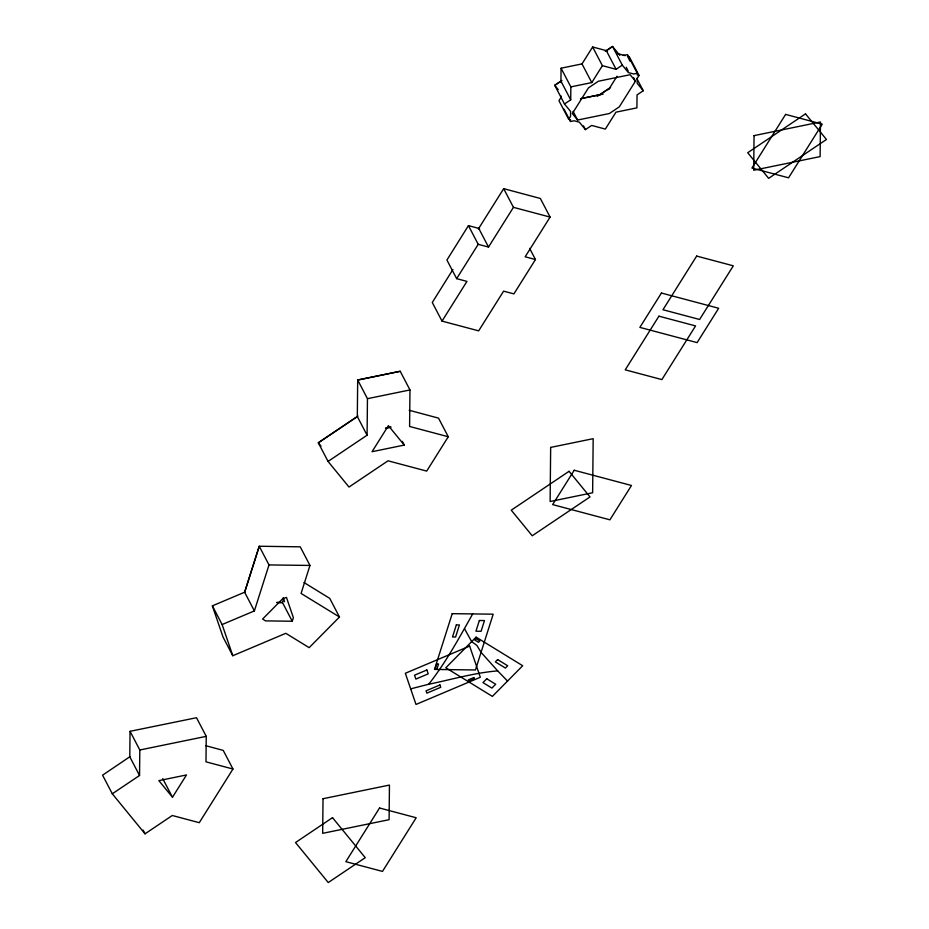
<?xml version="1.0" encoding="UTF-8"?>
<svg xmlns="http://www.w3.org/2000/svg" width="929" height="929" viewBox="0 0 929 929"><rect width="100%" height="100%" fill="white"/><g stroke="black" fill="none" stroke-linecap="round" stroke-linejoin="round"><path stroke-width="1.39" d="M129.781 757.263L130.048 731.309L196.507 717.722L206.238 736.349L205.983 761.838L232.97 769.015L199.27 822.688L172.295 815.499L145.04 833.824L112.304 793.796L102.573 775.181L129.99 756.659M112.304 793.796L139.547 775.483L139.814 749.993L130.083 731.367M357.305 416.993L357.688 379.984L400.202 371.252L409.968 389.948L409.596 426.469L448.266 436.746L426.701 471.096L388.032 460.807L349.002 487.051L328.053 461.434L318.322 442.819L357.351 416.575L367.083 435.202L328.053 461.434M367.083 435.202L367.454 398.68L357.723 380.054L400.236 371.321M560.756 98.486L560.791 95.606M560.919 82.623L561.07 68.2L582.262 63.846M636.76 78.338L643.251 90.752L637.039 94.921L636.911 107.857L615.973 112.165L605.348 129.085L591.657 125.438L585.444 129.607L579.359 122.163L574.087 120.77L570.487 121.502L570.499 119.806L568.711 119.33L558.968 100.715L561.232 96.988M568.711 119.33L570.534 116.427L570.58 111.445L564.495 104.002L570.708 99.821L570.836 86.885L561.104 68.27M623.254 55.426L627.528 54.625L637.259 73.24L637.248 74.935L639.036 75.412L637.213 78.326L637.166 83.308L643.251 90.752M244.524 592.493L259.226 546.24L300.241 546.833L309.972 565.447L301.077 593.434L339.48 617.007L309.171 647.664L285.807 633.311L232.796 655.723L223.053 637.097L212.358 605.859L245.175 591.982M254.383 610.91L269.004 564.925L259.261 546.31L244.652 592.284L254.383 610.91L222.124 624.543L212.393 605.917M283.775 598.462L282.509 602.607L292.252 621.234L265.566 620.886L262.593 619.062L282.323 599.1L286.434 597.359L293.378 617.669L292.252 621.234M410.676 688.865L428.687 684.243C445.827 662.598 459.031 638.107 472.698 613.918M452.922 269.491L432.287 302.494L442.018 321.109L478.667 330.852L503.599 291.149L513.9 293.889L535.464 259.539L529.623 248.368M478.412 228.906L503.681 188.657L540.353 198.469L550.096 217.084L525.164 256.799L535.464 259.539M581.902 64.055L592.632 46.984L607.554 50.956M442.018 321.109L466.95 281.394L456.65 278.654L478.214 244.315L468.471 225.689M478.214 244.315L488.515 247.056L513.447 207.341L503.715 188.726M570.836 86.885L591.773 82.588L602.398 65.669L592.667 47.054M608.6 89.66L617.019 76.236M172.48 797.256L186.485 774.949L158.871 780.627L172.48 797.256L162.738 778.641M635.424 81.183L619.306 106.847L609.389 113.512L577.617 120.038L572.322 113.57L588.44 87.895L598.357 81.241L630.129 74.715L635.424 81.183L633.473 77.455M561.952 80.451L554.729 85.305L564.495 104.002M605.302 51.304L612.525 46.45L619.817 55.357M616.09 69.315L622.302 65.135L612.571 46.52L606.358 50.689L616.09 69.315L602.398 65.669M597.219 96.349L610.597 87.442M599.658 94.897L609.575 88.232M358.025 416.029L318.287 442.75L321.051 446.164M428.687 684.243C451.796 679.517 474.254 672.817 497.677 670.877L507.536 681.062M637.259 73.24L633.659 73.983L628.387 72.578L622.302 65.135M581.624 98.451L599.588 94.758M580.497 98.753L603.118 94.108M367.454 398.68L409.968 389.948M386.058 428.06L390.261 427.201M385.477 428.257L391.144 427.096M404.266 445.084L372.053 451.703L388.392 425.679L404.266 445.084L402.327 441.368M139.814 749.993L206.238 736.349M269.004 564.925L309.972 565.447M276.83 602.468L282.474 602.538L276.9 602.538M617.053 53.476L625.194 55.647M513.447 207.341L550.096 217.084M479.608 228.592L468.437 225.631L446.919 260.039L456.65 278.654M409.166 410.258L438.523 418.131L448.266 436.746M205.553 745.639L223.227 750.4L232.97 769.015M303.969 582.518L329.749 598.381L339.48 617.007M497.677 670.877L481.059 652.344L476.809 645.33L471.665 641.625L464.535 628.724M558.236 89.637L554.729 85.305L560.965 81.206L570.708 99.821M639.036 75.412L629.305 56.797L627.516 56.321L630.106 61.279M626.239 67.26L628.178 70.987M582.042 63.962L591.773 82.588M583.493 125.891L585.444 129.607M573.077 111.352L577.617 120.038M563.996 109.088L570.487 121.502M478.783 228.429L488.515 247.056M129.816 756.868L139.547 775.483M143.101 830.096L145.04 833.824M283.159 597.649L284.553 601.725M222.124 624.543L232.796 655.723M323.025 798.719L322.665 833.336L389.1 819.692L389.448 785.075L323.025 798.719M550.665 447.406L550.119 501.497L592.632 492.765L593.178 438.674L550.665 447.406M754.046 135.622L753.698 170.239L820.121 156.595L820.47 121.978L754.046 135.622M452.214 613.663L434.482 669.437L475.462 669.96L493.183 614.185L452.214 613.663M436.735 663.991L435.248 668.683L437.036 668.706L438.534 664.014L436.735 663.991M456.348 624.915L452.516 636.957L455.593 637.004L459.425 624.95L456.348 624.915M479.352 620.502L475.95 631.209L481.071 631.279L484.473 620.572L479.352 620.502M661.425 293.041L639.86 327.391L697.11 342.615L718.674 308.265L661.425 293.041M658.928 316.174L625.229 369.835L661.878 379.589L695.566 325.916L658.928 316.174M696.657 256.067L662.969 309.74L699.607 319.483L733.306 265.822L696.657 256.067M785.609 114.395L751.921 168.068L788.558 177.811L822.246 124.149L785.609 114.395M574.215 470.248L552.65 504.598L609.912 519.822L631.476 485.484L574.215 470.248M379.531 807.998L345.843 861.671L382.481 871.414L416.18 817.752L379.531 807.998M476.112 637.131L445.804 667.788L492.382 696.39L522.69 665.733L476.112 637.131M475.915 638.548L474.591 639.895L478.505 642.299L479.828 640.952L475.915 638.548M497.63 659.59L495.354 661.889L505.422 668.067L507.698 665.768L497.63 659.59M486.75 678.762L482.964 682.594L491.905 688.087L495.691 684.255L486.75 678.762M805.513 113.872L747.706 152.728L768.655 178.345L826.462 139.478L805.513 113.872M569.071 471.305L511.264 510.172L532.212 535.778L590.02 496.922L569.071 471.305M332.512 817.659L295.515 842.533L328.251 882.55L365.248 857.676L332.512 817.659M469.644 646.096L405.334 673.27L416.006 704.449L480.316 677.264L469.644 646.096M426.875 669.972L414.531 675.186L415.867 679.087L428.211 673.862L426.875 669.972M439.951 684.963L426.063 690.828L426.864 693.162L440.752 687.297L439.951 684.963M473.813 677.555L468.413 679.842L468.878 681.201L474.278 678.925L473.813 677.555"/></g></svg>
